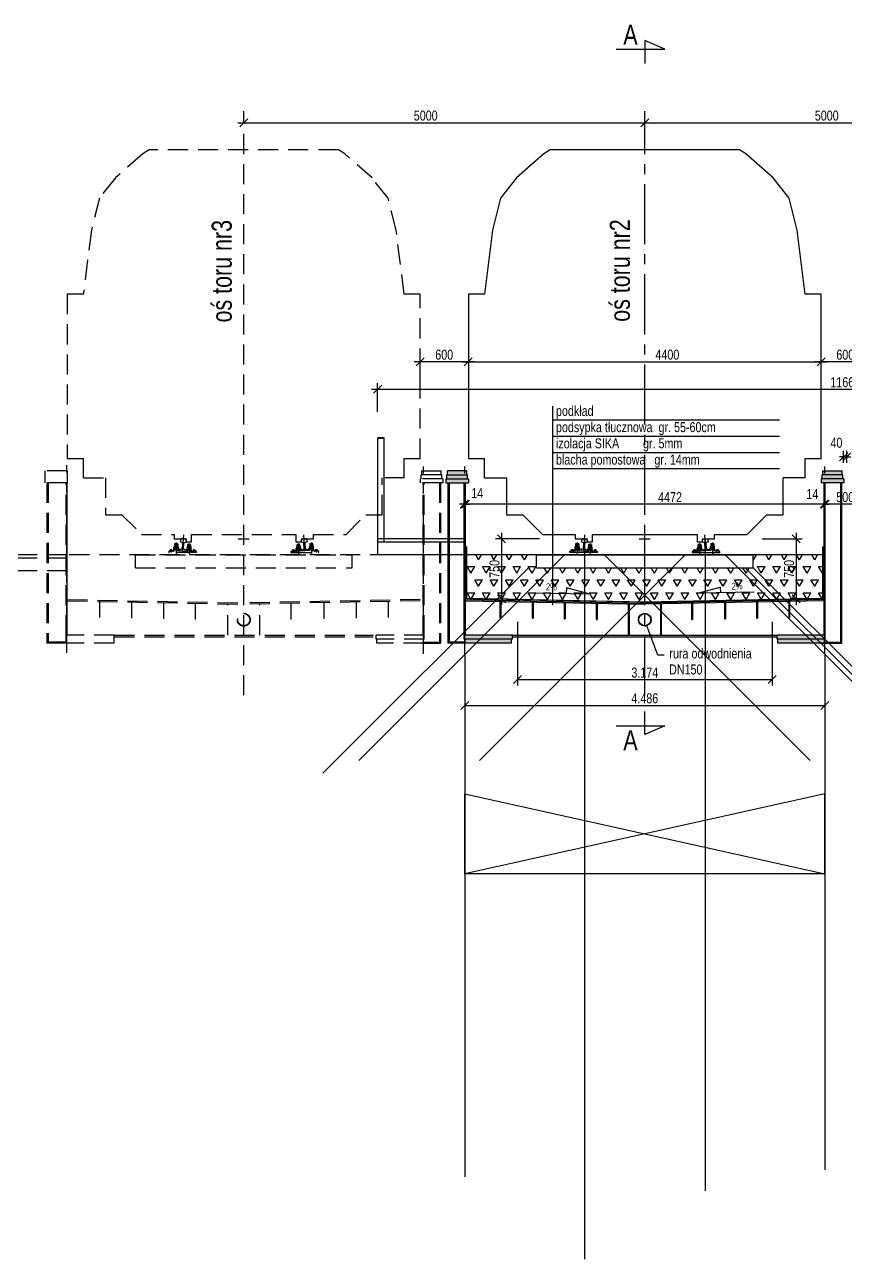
# Model space of a CAD drawing. Header units: millimetres. Extents: x -1069826 to 2704411, y -432732 to 412301.
# Drawn here: x 656968 to 667199, y -28481 to -13084 of the extents above; entities that cross this region are included whole.
import ezdxf
from ezdxf.enums import TextEntityAlignment as Align

# ---------------------------------------------------------------- set-up
doc = ezdxf.new("R2010")
doc.units = ezdxf.units.MM
doc.header["$LTSCALE"] = 1000
doc.header["$MEASUREMENT"] = 0
doc.linetypes.add('CENTER2', pattern=[1.125, 0.75, -0.125, 0.125, -0.125])
doc.linetypes.add('HIDDEN', pattern=[0.375, 0.25, -0.125])
for name, color, linetype in [('0-RAM-T', 7, 'Continuous'), ('0-T', 7, 'Continuous'), ('0-T0-T', 7, 'Continuous'), ('00XX00-S', 7, 'Continuous'), ('00XX00-T', 7, 'Continuous')]:
    doc.layers.add(name, color=color, linetype=linetype)
doc.styles.add('CDMSTYLE', font='CDMSIMPL', dxfattribs={"width": 0.8, "bigfont": 'CDMBIGPL'})
doc.dimstyles.new('CDMOG-ME-50', dxfattribs={"dimscale": 50, "dimtxt": 2.5, "dimasz": 1, "dimexe": 1.5, "dimexo": 5, "dimgap": 0.5, "dimtad": 1, "dimdec": 3, "dimlfac": 0.001, "dimrnd": 0.001, "dimzin": 1, "dimdsep": 46, "dimtxsty": 'CDMSTYLE', "dimblk": 'OBLIQUE', "dimblk1": 'OBLIQUE', "dimblk2": 'OBLIQUE', "dimsah": 1, "dimtsz": 1, "dimcen": -2.5, "dimclrd": 9, "dimclre": 9, "dimclrt": 9, "dimadec": 0, "dimazin": 0, "dimtfac": 1, "dimtmove": 2, "dimatfit": 3, "dimldrblk": 'OBLIQUE', "dimfxl": 1, "dimtvp": 1, "dimtolj": 1, "dimtzin": 0, "dimarcsym": 0})
doc.dimstyles.new('CDMOG-MM-50', dxfattribs={"dimscale": 50, "dimtxt": 2.5, "dimasz": 1, "dimexe": 1.5, "dimexo": 5, "dimgap": 0.5, "dimtad": 1, "dimdec": 0, "dimrnd": 1, "dimzin": 1, "dimdsep": 46, "dimtxsty": 'CDMSTYLE', "dimblk1": 'OBLIQUE', "dimblk2": 'OBLIQUE', "dimsah": 1, "dimtsz": 1, "dimcen": -2.5, "dimdle": 1.5, "dimclrd": 9, "dimclre": 9, "dimclrt": 9, "dimadec": 0, "dimazin": 0, "dimtfac": 1, "dimtmove": 2, "dimatfit": 3, "dimldrblk": 'OBLIQUE', "dimfxl": 1, "dimtvp": 1, "dimtolj": 1, "dimtzin": 0, "dimarcsym": 0})
doc.dimstyles.new('CDMST-MM-50', dxfattribs={"dimscale": 50, "dimtxt": 2.5, "dimasz": 2, "dimexe": 1.5, "dimexo": 3, "dimgap": 0.5, "dimtad": 1, "dimdec": 0, "dimrnd": 1, "dimzin": 1, "dimdsep": 46, "dimtxsty": 'CDMSTYLE', "dimblk1": 'OBLIQUE', "dimblk2": 'OBLIQUE', "dimsah": 1, "dimcen": -2.5, "dimdle": 1.5, "dimclrd": 9, "dimclre": 9, "dimclrt": 9, "dimadec": 0, "dimazin": 0, "dimtfac": 1, "dimtmove": 2, "dimatfit": 3, "dimldrblk": 'OBLIQUE', "dimfxl": 1, "dimtvp": 1, "dimtolj": 1, "dimtzin": 0, "dimarcsym": 0})

# ---------------------------------------------------------------- blocks, each defined once
blk = doc.blocks.new('*D170')
at = {"color": 9, "linetype": 'ByBlock', "transparency": 16777216}
for p, q in [((664624, -14306), (669774, -14306)), ((664649, -14356), (664749, -14256)), ((669649, -14356), (669749, -14256)), ((669699, -14396), (669699, -14231))]:
    blk.add_line(p, q, dxfattribs=at)
at = {"layer": 'Defpoints', "color": 0, "linetype": 'ByBlock', "transparency": 16777216}
for p in [(669699, -14306), (664699, -14646), (669699, -14646)]:
    blk.add_point(p, dxfattribs=at)
at = {"color": 9, "linetype": 'ByBlock', "transparency": 16777216, "insert": (666968, -14218), "char_height": 125, "attachment_point": 5, "style": 'CDMSTYLE'}
blk.add_mtext('\\A1;\\C1;5000', dxfattribs=at)
blk = doc.blocks.new('_OBLIQUE')
at = {"color": 0, "linetype": 'ByBlock'}
blk.add_line((-0.5, -0.5), (0.5, 0.5), dxfattribs=at)
blk = doc.blocks.new('A$C5F112703')
at = {"color": 9, "linetype": 'ByBlock'}
for p, q in [((940, 4869), (600, 4569)), ((1020, 4919), (940, 4869)), ((3380, 4919), (1020, 4919)), ((3460, 4869), (3380, 4919)), ((3800, 4569), (3460, 4869)), ((600, 4569), (400, 4319)), ((4000, 4319), (3800, 4569)), ((400, 4319), (300, 3919)), ((4100, 3919), (4000, 4319)), ((300, 3919), (200, 3119)), ((4200, 3119), (4100, 3919)), ((0, 3119), (0, 1069)), ((200, 3119), (0, 3119)), ((4400, 3119), (4200, 3119)), ((4400, 1069), (4400, 3119)), ((0, 1069), (200, 1069)), ((4200, 1069), (4400, 1069)), ((475, 829), (475, 369)), ((3925, 369), (3925, 829)), ((475, 369), (680, 369)), ((680, 369), (925, 124)), ((3475, 124), (3720, 369)), ((3720, 369), (3925, 369)), ((925, 124), (1333, 124)), ((1333, 124), (1333, 69)), ((1333, 69), (1483, 69)), ((1483, 69), (1483, 31)), ((1483, 31), (1550, 31)), ((1550, 124), (2851, 124)), ((1550, 31), (1550, 124)), ((2851, 124), (2851, 31)), ((2851, 31), (2918, 31)), ((2918, 69), (3068, 69)), ((2918, 31), (2918, 69)), ((3068, 124), (3475, 124)), ((3068, 69), (3068, 124))]:
    blk.add_line(p, q, dxfattribs=at)
at = {"layer": '0-T', "color": 9, "linetype": 'Continuous'}
for p, q in [((200, 829), (200, 1069)), ((4200, 829), (4200, 1069)), ((200, 829), (475, 829)), ((4200, 829), (3925, 829)), ((2131, 69), (2269, 69)), ((2200, 0), (2200, 137))]:
    blk.add_line(p, q, dxfattribs=at)
blk = doc.blocks.new('A$C22AE4A19')
at = {"layer": '0-T', "color": 9, "linetype": 'Continuous'}
blk.add_blockref('A$C5F112703', (0, 0), dxfattribs=at)
blk = doc.blocks.new('A$C05BD7996')
at = {"color": 40, "linetype": 'HIDDEN'}
for p, q in [((940, 4869), (600, 4569)), ((1020, 4919), (940, 4869)), ((3380, 4919), (1020, 4919)), ((3460, 4869), (3380, 4919)), ((3800, 4569), (3460, 4869)), ((600, 4569), (400, 4319)), ((4000, 4319), (3800, 4569)), ((400, 4319), (300, 3919)), ((4100, 3919), (4000, 4319)), ((300, 3919), (200, 3119)), ((4200, 3119), (4100, 3919)), ((200, 3119), (0, 3119)), ((0, 3119), (0, 1069)), ((4400, 3119), (4200, 3119)), ((4400, 1069), (4400, 3119)), ((0, 1069), (200, 1069)), ((4200, 1069), (4400, 1069)), ((475, 829), (475, 369)), ((3925, 369), (3925, 829)), ((475, 369), (680, 369)), ((680, 369), (925, 124)), ((3475, 124), (3720, 369)), ((3720, 369), (3925, 369)), ((925, 124), (1333, 124)), ((1333, 124), (1333, 69)), ((1333, 69), (1483, 69)), ((1483, 69), (1483, 31)), ((1483, 31), (1550, 31)), ((1550, 31), (1550, 124)), ((1550, 124), (2851, 124)), ((2851, 124), (2851, 31)), ((2851, 31), (2918, 31)), ((2918, 31), (2918, 69)), ((2918, 69), (3068, 69)), ((3068, 69), (3068, 124)), ((3068, 124), (3475, 124))]:
    blk.add_line(p, q, dxfattribs=at)
at = {"layer": '0-T', "color": 40, "linetype": 'HIDDEN'}
for p, q in [((200, 829), (200, 1069)), ((4200, 829), (4200, 1069)), ((200, 829), (475, 829)), ((4200, 829), (3925, 829))]:
    blk.add_line(p, q, dxfattribs=at)
at = {"layer": '0-T', "color": 9, "linetype": 'Continuous'}
for p, q in [((2131, 69), (2269, 69)), ((2200, 0), (2200, 137))]:
    blk.add_line(p, q, dxfattribs=at)
blk = doc.blocks.new('A$C3471609C')
at = {"layer": '0-T', "color": 9, "linetype": 'Continuous'}
blk.add_blockref('A$C05BD7996', (0, 0), dxfattribs=at)
blk = doc.blocks.new('SZPKOL')
at = {"color": 0, "linetype": 'ByBlock'}
blk.add_lwpolyline([(12, 4, 0.138548), (-12, 5), (-9, 22), (0, 24), (9, 22)], format="xyb", close=True, dxfattribs=at)
for start, end in [(102.9105, 124.2422), (55.7578, 72.0998)]:
    blk.add_arc((-2, -38), 45.5, start, end, dxfattribs=at)
blk = doc.blocks.new('SRUKOL')
at = {"color": 0, "linetype": 'ByBlock'}
for p, q in [((0, 10), (-22, 10)), ((-22, 10), (-22, 0)), ((-11, 5), (-22, 5)), ((0, 0), (-22, 0)), ((-20, 37), (-20, 24)), ((-20, 24), (-20, 11)), ((-17, 5), (-17, 0)), ((0, 39), (-15, 39)), ((0, 10), (-15, 10)), ((-13, 42), (-10, 44)), ((-13, 39), (-13, 42)), ((-13, 42), (13, 42)), ((-12, 5), (-12, 0)), ((-11, 10), (11, 5)), ((-11, 5), (11, 0)), ((-10, 44), (-10, 38)), ((-10, 44), (10, 44)), ((-10, 37), (-10, 24)), ((-10, 24), (-10, 11)), ((0, 39), (15, 39)), ((0, 10), (15, 10)), ((0, 10), (22, 10)), ((0, 0), (22, 0)), ((13, 42), (10, 44)), ((10, 44), (10, 38)), ((10, 37), (10, 24)), ((10, 24), (10, 11)), ((11, 5), (22, 5)), ((12, 10), (12, 5)), ((13, 39), (13, 42)), ((17, 10), (17, 5)), ((20, 37), (20, 24)), ((20, 24), (20, 11)), ((22, 10), (22, 0))]:
    blk.add_line(p, q, dxfattribs=at)
for centre, radius, start, end in [((-15, 29), 10, 60, 120), ((-15, 20), 10, 240, 300), ((0, -1), 40, 90, 104.6015), ((0, 50), 40, 255.3985, 270), ((0, -1), 40, 75.3985, 90), ((0, 50), 40, 270, 284.6015), ((15, 29), 10, 60, 120), ((15, 20), 10, 240, 300)]:
    blk.add_arc(centre, radius, start, end, dxfattribs=at)
blk = doc.blocks.new('KOTOR14P')
at = {"color": 0, "linetype": 'ByBlock'}
for p, q in [((-763, 1), (-753, 0)), ((-743, -1), (-753, 0)), ((743, -1), (753, 0)), ((763, 1), (753, 0))]:
    blk.add_line(p, q, dxfattribs=at)
at = {"color": 1, "linetype": 'ByBlock'}
for p, q in [((-762, -151), (-749, 52)), ((762, -151), (749, 52)), ((-903, -170), (-903, -127)), ((-619, -170), (-619, -127)), ((621, -170), (621, -127)), ((906, -170), (906, -127))]:
    blk.add_line(p, q, dxfattribs=at)
at = {"color": 1, "linetype": 'Continuous'}
for p, q in [((-843, -44), (-843, -189)), ((-682, -56), (-682, -189)), ((682, -56), (682, -189)), ((843, -44), (843, -189))]:
    blk.add_line(p, q, dxfattribs=at)
at = {"color": 0, "linetype": 'ByBlock'}
for points in [[(-763, 1, 0.040045), (-775, 0, 0.020854), (-776, 0, 0.007371), (-779, -1, 0.343626), (-788, -12), (-790, -38), (-767, -47, -0.320103), (-763, -54), (-767, -119, -0.303763), (-772, -125), (-791, -132, -0.075856), (-803, -134), (-821, -134, 0.388573), (-824, -137), (-824, -145), (-700, -153), (-699, -145, 0.388573), (-702, -142), (-720, -139, -0.075856), (-731, -135), (-749, -127, -0.303763), (-753, -120), (-749, -55, -0.320103), (-744, -48), (-720, -42), (-719, -16, 0.343626), (-727, -4, 0.007371), (-729, -3, 0.020854), (-730, -3, 0.040045), (-743, -1)], [(763, 1, -0.040045), (775, 0, -0.020854), (776, 0, -0.007371), (779, -1, -0.343626), (788, -12), (790, -38), (767, -47, 0.320103), (763, -54), (767, -119, 0.303763), (772, -125), (791, -132, 0.075856), (803, -134), (821, -134, -0.388573), (824, -137), (824, -145), (700, -153), (699, -145, -0.388573), (702, -142), (720, -139, 0.075856), (731, -135), (749, -127, 0.303763), (753, -120), (749, -55, 0.320103), (744, -48), (720, -42), (719, -16, -0.343626), (727, -4, -0.007371), (729, -3, -0.020854), (730, -3, -0.040045), (743, -1)]]:
    blk.add_lwpolyline(points, format="xyb", dxfattribs=at)
for points in [[(-589, -162), (-589, -168, -0.414214), (-591, -170), (-932, -170, -0.414214), (-934, -168), (-934, -160, -0.414214), (-929, -155), (-880, -155, 0.414214), (-878, -153), (-878, -147, -0.414214), (-876, -145), (-860, -145, 0.385314), (-858, -143), (-856, -125), (-829, -125, -0.385314), (-827, -127), (-825, -146, 0.367589), (-823, -147), (-701, -155, 0.403251), (-698, -153), (-697, -137, -0.385314), (-695, -135), (-669, -135, -0.385314), (-667, -137), (-666, -155, 0.385314), (-664, -157), (-594, -157, -0.414214)], [(-827, -114, 0.371247), (-830, -112), (-855, -112, 0.388479), (-858, -114), (-860, -143, -0.388479), (-862, -145), (-871, -145, -0.440425), (-873, -143), (-870, -107, -0.388479), (-862, -100), (-822, -100, -0.371247), (-817, -104), (-814, -120, 0.282191), (-811, -124), (-809, -125, -0.288824), (-808, -126), (-807, -131, -0.418231), (-809, -133), (-823, -134, -0.403059), (-825, -132)], [(-698, -124, -0.371247), (-695, -122), (-670, -122, -0.388479), (-667, -124), (-665, -153, 0.388479), (-663, -155), (-654, -155, 0.440425), (-652, -152), (-655, -117, 0.388479), (-663, -110), (-703, -110, 0.371247), (-708, -114), (-710, -127, -0.282191), (-714, -131), (-715, -131, 0.288824), (-717, -133), (-717, -138, 0.418231), (-716, -140), (-702, -141, 0.403059), (-700, -140)], [(589, -162), (589, -168, 0.414214), (591, -170), (932, -170, 0.414214), (934, -168), (934, -160, 0.414214), (929, -155), (880, -155, -0.414214), (878, -153), (878, -147, 0.414214), (876, -145), (860, -145, -0.385314), (858, -143), (856, -125), (829, -125, 0.385314), (827, -127), (825, -146, -0.367589), (823, -147), (701, -155, -0.403251), (698, -153), (697, -137, 0.385314), (695, -135), (669, -135, 0.385314), (667, -137), (666, -155, -0.385314), (664, -157), (594, -157, 0.414214)], [(698, -124, 0.371247), (695, -122), (670, -122, 0.388479), (667, -124), (665, -153, -0.388479), (663, -155), (654, -155, -0.440425), (652, -152), (655, -117, -0.388479), (663, -110), (703, -110, -0.371247), (708, -114), (710, -127, 0.282191), (714, -131), (715, -131, -0.288824), (717, -133), (717, -138, -0.418231), (716, -140), (702, -141, -0.403059), (700, -140)], [(827, -114, -0.371247), (830, -112), (855, -112, -0.388479), (858, -114), (860, -143, 0.388479), (862, -145), (871, -145, 0.440425), (873, -143), (870, -107, 0.388479), (862, -100), (822, -100, 0.371247), (817, -104), (814, -120, -0.282191), (811, -124), (809, -125, 0.288824), (808, -126), (807, -131, 0.418231), (809, -133), (823, -134, 0.403059), (825, -132)]]:
    blk.add_lwpolyline(points, format="xyb", close=True, dxfattribs=at)
at = {"color": 1, "linetype": 'Continuous'}
blk.add_point((0, 0), dxfattribs=at)
at = {"color": 0, "linetype": 'ByBlock'}
for name, p in [('SZPKOL', (-904, -155)), ('SRUKOL', (-844, -100)), ('SRUKOL', (-683, -110)), ('SZPKOL', (-619, -157)), ('SZPKOL', (621, -157)), ('SRUKOL', (681, -110)), ('SRUKOL', (842, -100)), ('SZPKOL', (907, -155))]:
    blk.add_blockref(name, p, dxfattribs=at)
blk = doc.blocks.new('*D161')
at = {"color": 9, "linetype": 'ByBlock', "transparency": 16777216}
for p, q in [((517288, -19496), (517786, -19496)), ((517711, -19421), (517711, -20321)), ((517874, -20246), (517636, -20246))]:
    blk.add_line(p, q, dxfattribs=at)
at = {"layer": 'Defpoints', "color": 0, "linetype": 'ByBlock', "transparency": 16777216}
for p in [(517138, -19496), (517711, -20246), (518024, -20246)]:
    blk.add_point(p, dxfattribs=at)
at = {"color": 9, "linetype": 'ByBlock', "transparency": 16777216, "xscale": 100, "yscale": 100, "zscale": 100}
for p, rotation in [((517711, -19496), 90), ((517711, -20246), 270)]:
    blk.add_blockref('_OBLIQUE', p, dxfattribs=dict(at, rotation=rotation))
at = {"color": 9, "linetype": 'ByBlock', "transparency": 16777216, "insert": (517624, -19871), "char_height": 125, "attachment_point": 5, "rotation": 90, "style": 'CDMSTYLE'}
blk.add_mtext('\\A1;\\C1;750', dxfattribs=at)
blk = doc.blocks.new('*D160')
at = {"color": 9, "linetype": 'ByBlock', "transparency": 16777216}
for p, q in [((514513, -19496), (513963, -19496)), ((514038, -19421), (514038, -20321)), ((513774, -20246), (514113, -20246))]:
    blk.add_line(p, q, dxfattribs=at)
at = {"layer": 'Defpoints', "color": 0, "linetype": 'ByBlock', "transparency": 16777216}
for p in [(514663, -19496), (513624, -20246), (514038, -20246)]:
    blk.add_point(p, dxfattribs=at)
at = {"color": 9, "linetype": 'ByBlock', "transparency": 16777216, "xscale": 100, "yscale": 100, "zscale": 100}
for p, rotation in [((514038, -19496), 90), ((514038, -20246), 270)]:
    blk.add_blockref('_OBLIQUE', p, dxfattribs=dict(at, rotation=rotation))
at = {"color": 9, "linetype": 'ByBlock', "transparency": 16777216, "insert": (513951, -19871), "char_height": 125, "attachment_point": 5, "rotation": 90, "style": 'CDMSTYLE'}
blk.add_mtext('\\A1;\\C1;750', dxfattribs=at)
blk = doc.blocks.new('*D166')
at = {"color": 9, "linetype": 'ByBlock', "transparency": 16777216}
for p, q in [((666885, -19114), (666985, -19014)), ((666935, -19064), (666885, -19064)), ((666899, -19114), (666999, -19014)), ((666935, -19385), (666935, -18989)), ((666949, -19064), (666935, -19064)), ((666949, -19064), (666935, -19064)), ((666949, -19064), (666999, -19064))]:
    blk.add_line(p, q, dxfattribs=at)
at = {"layer": 'Defpoints', "color": 0, "linetype": 'ByBlock', "transparency": 16777216}
for p in [(666935, -19064), (666935, -19635), (666949, -19636)]:
    blk.add_point(p, dxfattribs=at)
at = {"color": 9, "linetype": 'ByBlock', "transparency": 16777216, "insert": (666788, -18938), "char_height": 125, "attachment_point": 5, "style": 'CDMSTYLE'}
blk.add_mtext('\\A1;\\C1;14', dxfattribs=at)
blk = doc.blocks.new('*D164')
at = {"color": 9, "linetype": 'ByBlock', "transparency": 16777216}
for p, q in [((667524, -19064), (666874, -19064)), ((666899, -19114), (666999, -19014)), ((666949, -19386), (666949, -18989)), ((667399, -19114), (667499, -19014))]:
    blk.add_line(p, q, dxfattribs=at)
at = {"layer": 'Defpoints', "color": 0, "linetype": 'ByBlock', "transparency": 16777216}
for p in [(666949, -19064), (666949, -19636), (667449, -19636)]:
    blk.add_point(p, dxfattribs=at)
at = {"color": 9, "linetype": 'ByBlock', "transparency": 16777216, "insert": (667199, -18976), "char_height": 125, "attachment_point": 5, "style": 'CDMSTYLE'}
blk.add_mtext('\\A1;\\C1;500', dxfattribs=at)
blk = doc.blocks.new('*D181')
at = {"color": 9, "linetype": 'ByBlock', "transparency": 16777216}
for p, q in [((662399, -19114), (662499, -19014)), ((662449, -19064), (662399, -19064)), ((662413, -19114), (662513, -19014)), ((662449, -19386), (662449, -18989)), ((662463, -19064), (662449, -19064)), ((662463, -19064), (662449, -19064)), ((662463, -19064), (662513, -19064))]:
    blk.add_line(p, q, dxfattribs=at)
at = {"layer": 'Defpoints', "color": 0, "linetype": 'ByBlock', "transparency": 16777216}
for p in [(662449, -19064), (662449, -19636), (662463, -19635)]:
    blk.add_point(p, dxfattribs=at)
at = {"color": 9, "linetype": 'ByBlock', "transparency": 16777216, "insert": (662610, -18926), "char_height": 125, "attachment_point": 5, "style": 'CDMSTYLE'}
blk.add_mtext('\\A1;\\C1;14', dxfattribs=at)
blk = doc.blocks.new('*D180')
at = {"color": 9, "linetype": 'ByBlock', "transparency": 16777216}
for p, q in [((667010, -19064), (662388, -19064)), ((662413, -19114), (662513, -19014)), ((662463, -19385), (662463, -18989)), ((666885, -19114), (666985, -19014))]:
    blk.add_line(p, q, dxfattribs=at)
at = {"layer": 'Defpoints', "color": 0, "linetype": 'ByBlock', "transparency": 16777216}
for p in [(662463, -19064), (666935, -19432), (662463, -19635)]:
    blk.add_point(p, dxfattribs=at)
at = {"color": 9, "linetype": 'ByBlock', "transparency": 16777216, "insert": (665014, -18976), "char_height": 125, "attachment_point": 5, "style": 'CDMSTYLE'}
blk.add_mtext('\\A1;\\C1;4472', dxfattribs=at)
blk = doc.blocks.new('*D167')
at = {"color": 9, "linetype": 'ByBlock', "transparency": 16777216}
for p, q in [((667129, -18524), (667229, -18424)), ((667179, -18474), (667129, -18474)), ((667169, -18524), (667269, -18424)), ((667179, -18549), (667179, -18399)), ((667179, -18474), (667219, -18474)), ((667179, -18474), (667219, -18474)), ((667219, -18549), (667219, -18399)), ((667219, -18474), (667269, -18474))]:
    blk.add_line(p, q, dxfattribs=at)
at = {"layer": 'Defpoints', "color": 0, "linetype": 'ByBlock', "transparency": 16777216}
for p in [(667219, -18474), (667179, -18799), (667219, -18799)]:
    blk.add_point(p, dxfattribs=at)
at = {"color": 9, "linetype": 'ByBlock', "transparency": 16777216, "insert": (667089, -18299), "char_height": 125, "attachment_point": 5, "style": 'CDMSTYLE'}
blk.add_mtext('\\A1;\\C1;40', dxfattribs=at)
blk = doc.blocks.new('*D176')
at = {"color": 9, "linetype": 'ByBlock', "transparency": 16777216}
for p, q in [((666849, -17338), (666949, -17238)), ((666899, -17423), (666899, -17213)), ((667449, -17338), (667549, -17238)), ((667574, -17288), (666824, -17288))]:
    blk.add_line(p, q, dxfattribs=at)
at = {"layer": 'Defpoints', "color": 0, "linetype": 'ByBlock', "transparency": 16777216}
for p in [(666899, -17288), (666899, -17673), (667499, -17765)]:
    blk.add_point(p, dxfattribs=at)
at = {"color": 9, "linetype": 'ByBlock', "transparency": 16777216, "insert": (667199, -17200), "char_height": 125, "attachment_point": 5, "style": 'CDMSTYLE'}
blk.add_mtext('\\A1;\\C1;600', dxfattribs=at)
blk = doc.blocks.new('*D171')
at = {"color": 9, "linetype": 'ByBlock', "transparency": 16777216}
for p, q in [((662449, -17338), (662549, -17238)), ((666849, -17338), (666949, -17238)), ((666899, -18119), (666899, -17213)), ((662424, -17288), (666974, -17288))]:
    blk.add_line(p, q, dxfattribs=at)
at = {"layer": 'Defpoints', "color": 0, "linetype": 'ByBlock', "transparency": 16777216}
for p in [(666899, -17288), (662499, -18369), (666899, -18369)]:
    blk.add_point(p, dxfattribs=at)
at = {"color": 9, "linetype": 'ByBlock', "transparency": 16777216, "insert": (664981, -17200), "char_height": 125, "attachment_point": 5, "style": 'CDMSTYLE'}
blk.add_mtext('\\A1;\\C1;4400', dxfattribs=at)
blk = doc.blocks.new('*D177')
at = {"color": 9, "linetype": 'ByBlock', "transparency": 16777216}
for p, q in [((661849, -17338), (661949, -17238)), ((661899, -17515), (661899, -17213)), ((662449, -17338), (662549, -17238)), ((662574, -17288), (661824, -17288))]:
    blk.add_line(p, q, dxfattribs=at)
at = {"layer": 'Defpoints', "color": 0, "linetype": 'ByBlock', "transparency": 16777216}
for p in [(661899, -17288), (662499, -17666), (661899, -17765)]:
    blk.add_point(p, dxfattribs=at)
at = {"color": 9, "linetype": 'ByBlock', "transparency": 16777216, "insert": (662199, -17200), "char_height": 125, "attachment_point": 5, "style": 'CDMSTYLE'}
blk.add_mtext('\\A1;600', dxfattribs=at)
blk = doc.blocks.new('*D172')
at = {"color": 9, "linetype": 'ByBlock', "transparency": 16777216}
for p, q in [((659624, -14306), (664774, -14306)), ((659649, -14356), (659749, -14256)), ((664649, -14356), (664749, -14256)), ((664699, -14396), (664699, -14231))]:
    blk.add_line(p, q, dxfattribs=at)
at = {"layer": 'Defpoints', "color": 0, "linetype": 'ByBlock', "transparency": 16777216}
for p in [(664699, -14306), (659699, -14646), (664699, -14646)]:
    blk.add_point(p, dxfattribs=at)
at = {"color": 9, "linetype": 'ByBlock', "transparency": 16777216, "insert": (661968, -14218), "char_height": 125, "attachment_point": 5, "style": 'CDMSTYLE'}
blk.add_mtext('\\A1;5000', dxfattribs=at)
blk = doc.blocks.new('*D163')
at = {"color": 9, "linetype": 'ByBlock', "transparency": 16777216}
for p, q in [((661294, -17631), (673104, -17631)), ((661319, -17681), (661419, -17581)), ((661369, -17911), (661369, -17556)), ((672979, -17681), (673079, -17581)), ((673029, -18071), (673029, -17556))]:
    blk.add_line(p, q, dxfattribs=at)
at = {"layer": 'Defpoints', "color": 0, "linetype": 'ByBlock', "transparency": 16777216}
for p in [(673029, -17631), (661369, -18161), (673029, -18321)]:
    blk.add_point(p, dxfattribs=at)
at = {"color": 9, "linetype": 'ByBlock', "transparency": 16777216, "insert": (667199, -17544), "char_height": 125, "attachment_point": 5, "style": 'CDMSTYLE'}
blk.add_mtext('\\A1;\\C1;11660', dxfattribs=at)
blk = doc.blocks.new('*D269')
at = {"color": 9, "linetype": 'ByBlock', "transparency": 16777216}
for p, q in [((680632, -20530), (680632, -21327)), ((683806, -20530), (683806, -21327)), ((680582, -21302), (680682, -21202)), ((683756, -21302), (683856, -21202)), ((680632, -21252), (683806, -21252))]:
    blk.add_line(p, q, dxfattribs=at)
at = {"layer": 'Defpoints', "color": 0, "linetype": 'ByBlock', "transparency": 16777216}
for p in [(680632, -20280), (683806, -20280), (683806, -21252)]:
    blk.add_point(p, dxfattribs=at)
at = {"color": 9, "linetype": 'ByBlock', "transparency": 16777216, "insert": (682219, -21165), "char_height": 125, "attachment_point": 5, "style": 'CDMSTYLE'}
blk.add_mtext('\\A1;3.174', dxfattribs=at)
blk = doc.blocks.new('*D270')
at = {"color": 9, "linetype": 'ByBlock', "transparency": 16777216}
for p, q in [((679976, -21182), (679976, -21649)), ((684462, -21182), (684462, -21649)), ((679926, -21624), (680026, -21524)), ((684412, -21624), (684512, -21524)), ((679976, -21574), (684462, -21574))]:
    blk.add_line(p, q, dxfattribs=at)
at = {"layer": 'Defpoints', "color": 0, "linetype": 'ByBlock', "transparency": 16777216}
for p in [(679976, -20932), (684462, -20932), (684462, -21574)]:
    blk.add_point(p, dxfattribs=at)
at = {"color": 9, "linetype": 'ByBlock', "transparency": 16777216, "insert": (682219, -21486), "char_height": 125, "attachment_point": 5, "style": 'CDMSTYLE'}
blk.add_mtext('\\A1;4.486', dxfattribs=at)

msp = doc.modelspace()

# ---------------------------------------------------------------- hatches: boundary and pattern name
at = {"layer": '0-T', "linetype": 'Continuous'}
h = msp.add_hatch(color=9, dxfattribs=at)
h.paths.add_polyline_path([(662456.4601, -18697.6844), (662456.4601, -18647.6844), (662239.4601, -18647.6844), (662239.4601, -18697.6844)])
h.paths.add_polyline_path([(662479.4601, -18647.6844), (662456.4601, -18647.6844), (662456.4601, -18697.6844), (662479.4601, -18697.6844)])
h.paths.add_polyline_path([(662229.4601, -18697.6844), (662229.4601, -18747.6844), (662456.4601, -18747.6844), (662456.4601, -18697.6844)])
h.paths.add_polyline_path([(662489.4601, -18697.6844), (662456.4601, -18697.6844), (662456.4601, -18747.6844), (662489.4601, -18747.6844)])
h.paths.add_polyline_path([(662456.4601, -18797.6844), (662456.4601, -18747.6844), (662219.4601, -18747.6844), (662219.4601, -18797.6844)])
h.paths.add_polyline_path([(662499.4601, -18747.6844), (662456.4601, -18747.6844), (662456.4601, -18797.6844), (662499.4601, -18797.6844)])
h.paths.add_polyline_path([(662456.4601, -18797.6844), (662456.4601, -20697.6844), (662463.4601, -20697.6844), (662463.4601, -18797.6844)])
h.paths.add_polyline_path([(662456.4601, -20697.6844), (662456.4601, -20747.6844), (663049.4601, -20747.6844), (663049.4601, -20697.6844)])
h.paths.add_polyline_path([(663039.4601, -20747.6844), (662459.4601, -20747.6844), (662459.4601, -20797.6844), (662485.4601, -20797.6844), (663039.4601, -20797.6844)])
h.paths.add_polyline_path([(662456.4601, -18797.6844), (662449.4601, -18797.6844), (662449.4601, -20697.6844), (662456.4601, -20697.6844)])
h.paths.add_polyline_path([(662456.4601, -20747.6844), (662456.4601, -20697.6844), (662449.4601, -20697.6844), (662449.4601, -20747.6844)])
h = msp.add_hatch(color=9, dxfattribs=at)
h.paths.add_polyline_path([(666942.4601, -18697.6844), (666942.4601, -18647.6844), (667159.4601, -18647.6844), (667159.4601, -18697.6844)])
h.paths.add_polyline_path([(666919.4601, -18647.6844), (666942.4601, -18647.6844), (666942.4601, -18697.6844), (666919.4601, -18697.6844)])
h.paths.add_polyline_path([(667169.4601, -18697.6844), (667169.4601, -18747.6844), (666942.4601, -18747.6844), (666942.4601, -18697.6844)])
h.paths.add_polyline_path([(666909.4601, -18697.6844), (666942.4601, -18697.6844), (666942.4601, -18747.6844), (666909.4601, -18747.6844)])
h.paths.add_polyline_path([(666942.4601, -18797.6844), (666942.4601, -18747.6844), (667179.4601, -18747.6844), (667179.4601, -18797.6844)])
h.paths.add_polyline_path([(666899.4601, -18747.6844), (666942.4601, -18747.6844), (666942.4601, -18797.6844), (666899.4601, -18797.6844)])
h.paths.add_polyline_path([(666942.4601, -18797.6844), (666942.4601, -20697.6844), (666935.4601, -20697.6844), (666935.4601, -18797.6844)])
h.paths.add_polyline_path([(666942.4601, -20697.6844), (666942.4601, -20747.6844), (666349.4601, -20747.6844), (666349.4601, -20697.6844)])
h.paths.add_polyline_path([(666359.4601, -20747.6844), (666939.4601, -20747.6844), (666939.4601, -20797.6844), (666913.4601, -20797.6844), (666359.4601, -20797.6844)])
h.paths.add_polyline_path([(666942.4601, -18797.6844), (666949.4601, -18797.6844), (666949.4601, -20697.6844), (666942.4601, -20697.6844)])
h.paths.add_polyline_path([(666942.4601, -20747.6844), (666942.4601, -20697.6844), (666949.4601, -20697.6844), (666949.4601, -20747.6844)])
h = msp.add_hatch(dxfattribs=at)
h.set_pattern_fill('TRIANG', color=9, scale=20, style=0)
h.set_pattern_definition([(60, (561186.44, -221196.17), (-95.24997, 164.97782), [95.25, -95.25]), (120, (561186.44, -221196.17), (-190.49997, 2e-05), [95.25, -95.25]), (0, (561138.81, -221113.69), (95.25, 164.9778), [95.25, -95.25])])
h.paths.add_polyline_path([(664699.4601, -20296.1741), (664699.4601, -19856.1741), (663349.4601, -19856.1741), (663349.4601, -19696.1741), (662463.4601, -19696.1741), (662463.4601, -20251.4541)])
h.paths.add_polyline_path([(666935.4601, -20251.4541), (666935.4601, -19696.1741), (666049.4601, -19696.1741), (666049.4601, -19856.1741), (664699.4601, -19856.1741), (664699.4601, -20296.1741)])
h.paths.add_polyline_path([(662732.3298, -20030.9955), (662732.3298, -19711.3527), (662919.8298, -19711.3527), (662919.8298, -20030.9955)], flags=24)
h.paths.add_polyline_path([(666405.0773, -20030.9955), (666405.0773, -19711.3527), (666592.5773, -19711.3527), (666592.5773, -20030.9955)], flags=24)
h = msp.add_hatch(color=9, dxfattribs=at)
h.paths.add_polyline_path([(662463.4601, -20251.4541), (662463.4601, -20267.4541), (664699.4601, -20312.1741), (664699.4601, -20296.1741)])
h.paths.add_polyline_path([(666935.4601, -20267.4541), (666935.4601, -20251.4541), (664699.4601, -20296.1741), (664699.4601, -20312.1741)])

# ---------------------------------------------------------------- linework, layer by layer
at = {"color": 40, "linetype": 'HIDDEN'}
for p, q in [((659699.4601, -21447.0111), (659699.4601, -14164.2624)), ((657499.4601, -18647.6844), (657219.4601, -18647.6844)), ((657219.4601, -18647.6844), (657219.4601, -18797.6844)), ((657219.4601, -18767.6844), (657219.4601, -18797.6844)), ((657219.4601, -18767.6844), (657219.4601, -18797.6844)), ((657499.4601, -18647.6844), (657499.4601, -18797.6844)), ((657499.4601, -18797.6844), (657219.4601, -18797.6844)), ((657245.4601, -18797.6844), (657245.4601, -20797.6844)), ((657259.4601, -18797.6844), (657259.4601, -20797.6844)), ((657499.4601, -19696.1741), (656463.4601, -19696.1741)), ((661899.4601, -19696.1741), (657499.4601, -19696.1741)), ((658349.4601, -19696.1741), (661049.4601, -19696.1741)), ((658349.4601, -19856.1741), (658349.4601, -19696.1741)), ((661049.4601, -19856.1741), (661049.4601, -19696.1741)), ((657499.4601, -19736.1741), (656383.4601, -19736.1741)), ((658349.4601, -19856.1741), (661049.4601, -19856.1741)), ((657499.4601, -19896.1741), (656383.4601, -19896.1741)), ((657485.4601, -20783.6844), (657259.4601, -20783.6844)), ((657485.4601, -20797.6844), (657245.4601, -20797.6844)), ((657485.4601, -20797.6844), (657245.4601, -20797.6844))]:
    msp.add_line(p, q, dxfattribs=at)
at = {"color": 9, "linetype": 'CENTER2'}
msp.add_line((664699.4601, -21447.0111), (664699.4601, -14164.2624), dxfattribs=at)
at = {"color": 9, "linetype": 'Continuous'}
for p, q in [((662219.4601, -18747.6844), (662219.4601, -18797.6844)), ((662479.4601, -18647.6844), (662239.4601, -18647.6844)), ((662499.4601, -18747.6844), (662499.4601, -18797.6844)), ((663049.4601, -20697.6844), (662449.4601, -20697.6844)), ((662449.4601, -20747.6844), (662449.4601, -20697.6844)), ((663049.4601, -20747.6844), (662449.4601, -20747.6844)), ((662459.4601, -20797.6844), (662459.4601, -20747.6844)), ((663039.4601, -20797.6844), (663039.4601, -20747.6844)), ((663049.4601, -20747.6844), (663049.4601, -20697.6844)), ((663039.4601, -20797.6844), (662459.4601, -20797.6844))]:
    msp.add_line(p, q, dxfattribs=at)
at = {"color": 2, "linetype": 'Continuous'}
for p, q in [((662219.4601, -18747.6844), (662219.4601, -18797.6844)), ((662219.4601, -18767.6844), (662219.4601, -18797.6844)), ((662219.4601, -18767.6844), (662219.4601, -18797.6844)), ((662219.4601, -18767.6844), (662219.4601, -18797.6844)), ((662219.4601, -18767.6844), (662219.4601, -18797.6844)), ((666899.4601, -18747.6844), (666899.4601, -18797.6844)), ((666919.4601, -18647.6844), (667159.4601, -18647.6844)), ((667179.4601, -18747.6844), (667179.4601, -18797.6844)), ((667179.4601, -18747.6844), (667179.4601, -18797.6844)), ((667179.4601, -18767.6844), (667179.4601, -18797.6844)), ((667179.4601, -18767.6844), (667179.4601, -18797.6844)), ((667179.4601, -18767.6844), (667179.4601, -18797.6844)), ((667179.4601, -18767.6844), (667179.4601, -18797.6844)), ((666935.4601, -19696.1741), (662463.4601, -19696.1741)), ((663349.4601, -19856.1741), (663349.4601, -19696.1741)), ((666049.4601, -19856.1741), (666049.4601, -19696.1741)), ((663349.4601, -19856.1741), (666049.4601, -19856.1741)), ((662463.4601, -20251.4541), (664699.4601, -20296.1741)), ((662463.4601, -20267.4541), (664699.4601, -20312.1741)), ((666935.4601, -20251.4541), (664699.4601, -20296.1741)), ((666935.4601, -20267.4541), (664699.4601, -20312.1741)), ((666349.4601, -20747.6844), (666349.4601, -20697.6844)), ((666949.4601, -20697.6844), (666349.4601, -20697.6844)), ((666949.4601, -20747.6844), (666349.4601, -20747.6844)), ((666359.4601, -20797.6844), (666359.4601, -20747.6844)), ((666939.4601, -20797.6844), (666939.4601, -20747.6844)), ((666949.4601, -20747.6844), (666949.4601, -20697.6844)), ((666939.4601, -20797.6844), (666359.4601, -20797.6844))]:
    msp.add_line(p, q, dxfattribs=at)
at = {"color": 1, "linetype": 'Continuous'}
msp.add_line((663349.4601, -19696.1741), (666049.4601, -19696.1741), dxfattribs=at)
at = {"layer": '0-RAM-T', "color": 4, "linetype": 'Continuous'}
for p, q in [((663696.9601, -19696.1741), (664196.9601, -19696.1741)), ((665202.1102, -19696.1741), (665702.1102, -19696.1741))]:
    msp.add_line(p, q, dxfattribs=at)
msp.add_lwpolyline([(664342.3172, -13387.4136), (664949.4601, -13387.4136), (664699.4601, -13280.2708), (664699.4601, -13565.9851)], dxfattribs=at)
at = {"layer": '0-RAM-T', "color": 4, "linetype": 'Continuous', "extrusion": (0, 1.22461e-16, -1)}
msp.add_lwpolyline([(-664342.3172, -21828.5597), (-664949.4601, -21828.5597), (-664699.4601, -21935.7026), (-664699.4601, -21649.9883)], dxfattribs=at)
at = {"layer": '0-T', "color": 9, "linetype": 'Continuous'}
for p, q in [((663549.8634, -17839.8841), (663549.8634, -20322.3732)), ((663549.8634, -18012.3524), (666380.3583, -18012.3524)), ((661369.4601, -19696.1741), (661369.4601, -18236.1741)), ((661449.4601, -19536.1741), (661449.4601, -18236.1741)), ((663549.8634, -18214.7832), (666380.3583, -18214.7832)), ((663549.8634, -18417.2141), (666380.3583, -18417.2141)), ((663549.8634, -18619.6449), (666380.3583, -18619.6449)), ((662219.4601, -18747.6844), (662499.4601, -18747.6844)), ((662229.4601, -18747.6844), (662229.4601, -18697.6844)), ((662229.4601, -18697.6844), (662489.4601, -18697.6844)), ((662239.4601, -18697.6844), (662239.4601, -18647.6844)), ((662479.4601, -18697.6844), (662479.4601, -18647.6844)), ((662489.4601, -18747.6844), (662489.4601, -18697.6844)), ((662219.4601, -18797.6844), (662499.4601, -18797.6844)), ((662245.4601, -18797.6844), (662245.4601, -20797.6844)), ((662259.4601, -18797.6844), (662259.4601, -20797.6844)), ((662449.4601, -20697.6844), (662449.4601, -18797.6844)), ((662463.4601, -20697.6844), (662463.4601, -18797.6844)), ((667139.4601, -18797.6844), (667139.4601, -20797.6844)), ((667153.4601, -18797.6844), (667153.4601, -20797.6844)), ((663946.9601, -19496.1741), (663946.9601, -28481.2197)), ((665452.1102, -19496.1648), (665452.1102, -27626.7286)), ((662445.4601, -19696.1741), (661369.4601, -19696.1741)), ((662478.4601, -19596.1741), (662463.4601, -19596.1741)), ((666920.4601, -19596.1741), (666935.4601, -19596.1741)), ((662459.4601, -20783.6844), (662259.4601, -20783.6844)), ((663049.4601, -20697.6844), (666349.4601, -20697.6844)), ((663049.4601, -20717.6844), (666349.4601, -20717.6844)), ((666939.4601, -20783.6844), (667139.4601, -20783.6844)), ((662459.4601, -20797.6844), (662245.4601, -20797.6844)), ((662456.4601, -20931.6415), (662456.4601, -27452.0145)), ((666913.4601, -20797.6844), (667153.4601, -20797.6844)), ((666942.4601, -20931.6415), (666942.4601, -27364.1716)), ((662456.4601, -22674.779), (666942.4601, -23674.779)), ((666942.4601, -22674.779), (662456.4601, -23674.779))]:
    msp.add_line(p, q, dxfattribs=at)
at = {"layer": '0-T', "color": 1, "linetype": 'Continuous'}
for p, q in [((661449.4601, -18236.1741), (661369.4601, -18236.1741)), ((661449.4601, -18246.1741), (661369.4601, -18246.1741)), ((662445.4601, -19496.1741), (661369.4601, -19496.1741)), ((662445.4601, -19536.1741), (661369.4601, -19536.1741))]:
    msp.add_line(p, q, dxfattribs=at)
at = {"layer": '0-T', "color": 40, "linetype": 'CENTER2'}
for p, q in [((657492.4601, -20917.3305), (657492.4601, -18578.6725)), ((661942.4601, -20931.6415), (661942.4601, -18592.9835)), ((666942.4601, -20931.6415), (666942.4601, -18592.9835))]:
    msp.add_line(p, q, dxfattribs=at)
at = {"layer": '0-T', "color": 9, "linetype": 'CENTER2'}
msp.add_line((662456.4601, -20931.6415), (662456.4601, -18592.9835), dxfattribs=at)
at = {"layer": '0-T', "color": 40, "linetype": 'HIDDEN'}
for p, q in [((662179.4601, -18747.6844), (661899.4601, -18747.6844)), ((661899.4601, -18747.6844), (661899.4601, -18797.6844)), ((661909.4601, -18747.6844), (661909.4601, -18697.6844)), ((662169.4601, -18697.6844), (661909.4601, -18697.6844)), ((661919.4601, -18697.6844), (661919.4601, -18647.6844)), ((661919.4601, -18647.6844), (662159.4601, -18647.6844)), ((662159.4601, -18697.6844), (662159.4601, -18647.6844)), ((662169.4601, -18747.6844), (662169.4601, -18697.6844)), ((662179.4601, -18747.6844), (662179.4601, -18797.6844)), ((662179.4601, -18747.6844), (662179.4601, -18797.6844)), ((662179.4601, -18767.6844), (662179.4601, -18797.6844)), ((662179.4601, -18767.6844), (662179.4601, -18797.6844)), ((662179.4601, -18767.6844), (662179.4601, -18797.6844)), ((662179.4601, -18767.6844), (662179.4601, -18797.6844)), ((657485.4601, -20697.6844), (657485.4601, -18797.6844)), ((662179.4601, -18797.6844), (661899.4601, -18797.6844)), ((661935.4601, -20697.6844), (661935.4601, -18797.6844)), ((661949.4601, -20697.6844), (661949.4601, -18797.6844)), ((662139.4601, -18797.6844), (662139.4601, -20797.6844)), ((662153.4601, -18797.6844), (662153.4601, -20797.6844)), ((657499.4601, -20697.6844), (657499.4601, -19257.6844)), ((657499.4601, -20252.1741), (659699.4601, -20296.1741)), ((657499.4601, -20268.1741), (659699.4601, -20312.1741)), ((657899.74, -20274.1825), (657899.74, -20476.1797)), ((658299.74, -20282.1825), (658299.74, -20484.1797)), ((658699.74, -20290.1825), (658699.74, -20492.1797)), ((659099.74, -20500.1797), (659099.74, -20300.1797)), ((659499.74, -20697.6844), (659499.74, -20308.1797)), ((661899.4601, -20252.1741), (659699.4601, -20296.1741)), ((661899.4601, -20268.1741), (659699.4601, -20312.1741)), ((659899.74, -20697.6844), (659899.74, -20308.1685)), ((660289.74, -20500.3685), (660289.74, -20300.3685)), ((660699.74, -20290.1713), (660699.74, -20492.1685)), ((661099.74, -20282.1713), (661099.74, -20484.1685)), ((661499.74, -20274.1713), (661499.74, -20476.1685)), ((657485.4601, -20697.6844), (657499.4601, -20697.6844)), ((657485.4601, -20727.6844), (657485.4601, -20697.6844)), ((657485.4601, -20797.6844), (657485.4601, -20697.6844)), ((658085.4601, -20697.6844), (657485.4601, -20697.6844)), ((658085.4601, -20727.6844), (658085.4601, -20697.6844)), ((658085.4601, -20797.6844), (658085.4601, -20697.6844)), ((658085.4601, -20697.6844), (661313.4601, -20697.6844)), ((658085.4601, -20717.6844), (661313.4601, -20717.6844)), ((661949.4601, -20697.6844), (661349.4601, -20697.6844)), ((661349.4601, -20747.6844), (661349.4601, -20697.6844)), ((661949.4601, -20747.6844), (661349.4601, -20747.6844)), ((661359.4601, -20797.6844), (661359.4601, -20747.6844)), ((661939.4601, -20797.6844), (661939.4601, -20747.6844)), ((661939.4601, -20783.6844), (662139.4601, -20783.6844)), ((661949.4601, -20747.6844), (661949.4601, -20697.6844)), ((658085.4601, -20797.6844), (657485.4601, -20797.6844)), ((661939.4601, -20797.6844), (661359.4601, -20797.6844)), ((661913.4601, -20797.6844), (662153.4601, -20797.6844))]:
    msp.add_line(p, q, dxfattribs=at)
at = {"layer": '0-T', "color": 2, "linetype": 'Continuous'}
for p, q in [((667179.4601, -18747.6844), (666899.4601, -18747.6844)), ((667169.4601, -18697.6844), (666909.4601, -18697.6844)), ((666909.4601, -18747.6844), (666909.4601, -18697.6844)), ((666919.4601, -18697.6844), (666919.4601, -18647.6844)), ((667159.4601, -18697.6844), (667159.4601, -18647.6844)), ((667169.4601, -18747.6844), (667169.4601, -18697.6844)), ((667179.4601, -18797.6844), (666899.4601, -18797.6844)), ((666935.4601, -20697.6844), (666935.4601, -18797.6844)), ((666949.4601, -20697.6844), (666949.4601, -18797.6844)), ((664099.74, -20500.1797), (664099.74, -20300.1797)), ((665289.74, -20500.3685), (665289.74, -20300.3685)), ((665699.74, -20290.1713), (665699.74, -20492.1685)), ((666099.74, -20282.1713), (666099.74, -20484.1685)), ((666499.74, -20274.1713), (666499.74, -20476.1685)), ((662893.74, -20476.1769), (662905.74, -20476.1769)), ((666493.74, -20478.1629), (666505.74, -20478.1629)), ((663293.74, -20486.1741), (663305.74, -20486.1741)), ((663693.74, -20494.1741), (663705.74, -20494.1741)), ((664093.74, -20502.1741), (664105.74, -20502.1741)), ((665283.74, -20502.3629), (665295.74, -20502.3629)), ((665693.74, -20494.1629), (665705.74, -20494.1629)), ((666093.74, -20486.1629), (666105.74, -20486.1629)), ((664493.74, -20697.6844), (664505.74, -20697.6844)), ((664893.74, -20697.6844), (664905.74, -20697.6844))]:
    msp.add_line(p, q, dxfattribs=at)
at = {"layer": '0-T', "color": 40, "linetype": 'Continuous'}
msp.add_line((657499.4601, -20697.6844), (657499.4601, -18797.6844), dxfattribs=at)
at = {"layer": '0-T', "color": 4, "linetype": 'Continuous'}
for p, q in [((663696.9601, -19696.1741), (661132.8766, -22260.2576)), ((665202.1102, -19696.1741), (662638.0267, -22260.2576)), ((664196.9601, -19696.1741), (666761.0435, -22260.2576)), ((665702.1102, -19696.1741), (668266.1937, -22260.2576)), ((666049.4601, -19856.1741), (668613.5435, -22420.2576)), ((662456.4601, -23674.779), (662456.4601, -22674.779)), ((666942.4601, -23674.779), (666942.4601, -22674.779)), ((666942.4601, -23674.779), (662456.4601, -23674.779))]:
    msp.add_line(p, q, dxfattribs=at)
at = {"layer": '0-T', "color": 6, "linetype": 'Continuous'}
for p, q in [((663249.4601, -19856.1741), (660685.3766, -22420.2576)), ((665949.4601, -19856.1741), (668513.5435, -22420.2576))]:
    msp.add_line(p, q, dxfattribs=at)
at = {"layer": '0-T', "color": 3, "linetype": 'HIDDEN', "const_width": 10}
msp.add_lwpolyline([(662473.4601, -19596.1741), (662473.4601, -20241.6521), (664699.4601, -20286.1721), (666925.4601, -20241.6521), (666925.4601, -19596.1741)], dxfattribs=at)
at = {"layer": '0-T', "color": 9, "linetype": 'Continuous'}
msp.add_lwpolyline([(662478.4601, -19596.1741), (662478.4601, -20236.7511), (664699.4601, -20281.1711), (666920.4601, -20236.7511), (666920.4601, -19596.1741)], dxfattribs=at)
at = {"layer": '0-T', "color": 9, "linetype": 'Continuous', "const_width": 12}
for points in [[(662899.74, -20274.1825), (662899.74, -20476.1797)], [(663299.74, -20284.1797), (663299.74, -20486.1769)], [(663699.74, -20292.1797), (663699.74, -20494.1769)], [(664099.74, -20300.1797), (664099.74, -20502.1769)], [(664499.74, -20308.1797), (664499.74, -20697.6872)], [(664899.74, -20308.1797), (664899.74, -20697.6872)], [(665289.74, -20300.3685), (665289.74, -20502.3657)], [(665699.74, -20292.1685), (665699.74, -20494.1657)], [(666099.74, -20284.1685), (666099.74, -20486.1657)], [(666499.74, -20276.1685), (666499.74, -20478.1657)]]:
    msp.add_lwpolyline(points, dxfattribs=at)
at = {"layer": '0-T', "color": 2, "linetype": 'Continuous'}
for points in [[(662893.74, -20276.1797), (662893.74, -20476.1769)], [(662905.74, -20276.1797), (662905.74, -20476.1769)], [(663293.74, -20286.1769), (663293.74, -20486.1741)], [(663299.74, -20282.1825), (663299.74, -20484.1797)], [(663305.74, -20286.1769), (663305.74, -20486.1741)], [(663693.74, -20294.1769), (663693.74, -20494.1741)], [(663699.74, -20290.1825), (663699.74, -20492.1797)], [(663705.74, -20294.1769), (663705.74, -20494.1741)], [(664093.74, -20302.1769), (664093.74, -20502.1741)], [(664105.74, -20302.1769), (664105.74, -20502.1741)], [(664493.74, -20310.1769), (664493.74, -20697.6844)], [(664505.74, -20310.1769), (664505.74, -20697.6844)], [(664893.74, -20310.1769), (664893.74, -20697.6844)], [(664905.74, -20310.1769), (664905.74, -20697.6844)], [(665283.74, -20302.3657), (665283.74, -20502.3629)], [(665295.74, -20302.3657), (665295.74, -20502.3629)], [(665693.74, -20294.1657), (665693.74, -20494.1629)], [(665705.74, -20294.1657), (665705.74, -20494.1629)], [(666093.74, -20286.1657), (666093.74, -20486.1629)], [(666105.74, -20286.1657), (666105.74, -20486.1629)], [(666493.74, -20278.1657), (666493.74, -20478.1629)], [(666505.74, -20278.1657), (666505.74, -20478.1629)]]:
    msp.add_lwpolyline(points, dxfattribs=at)
at = {"layer": '0-T', "color": 9, "linetype": 'HIDDEN'}
for radius in [80, 75]:
    msp.add_circle((659699.4601, -20504.9293), radius, dxfattribs=at)
at = {"layer": '0-T', "color": 2, "linetype": 'Continuous'}
for radius in [80, 75]:
    msp.add_circle((664699.4601, -20504.9293), radius, dxfattribs=at)
at = {"layer": '0-T0-T', "color": 9, "linetype": 'Continuous', "extrusion": (0, 0, -1), "flags": 128}
msp.add_lwpolyline([(-663300.2844, -20169.2648), (-664000.1444, -20183.262), (-663721.6001, -20107.6771), (-663720.2004, -20177.6631)], dxfattribs=at)
at = {"layer": '0-T0-T', "color": 9, "linetype": 'Continuous', "flags": 128}
msp.add_lwpolyline([(666061.401, -20159.2517), (665361.5409, -20173.2489), (665640.0852, -20097.664), (665641.4849, -20167.65)], dxfattribs=at)
at = {"layer": '00XX00-S', "color": 9, "linetype": 'Continuous', "flags": 128}
msp.add_lwpolyline([(664942.9119, -20946.2443), (664863.1344, -20946.2443), (664725.2395, -20582.6752)], dxfattribs=at)

# ---------------------------------------------------------------- block references
at = {"color": 40, "linetype": 'HIDDEN'}
msp.add_blockref('KOTOR14P', (659699.4601, -19496.1741), dxfattribs=at)
at = {"color": 1, "linetype": 'Continuous'}
msp.add_blockref('KOTOR14P', (664699.4601, -19496.1741), dxfattribs=at)
at = {"layer": '0-T', "color": 9, "linetype": 'Continuous'}
for name, p in [('A$C3471609C', (657499.4599, -19564.6943)), ('A$C22AE4A19', (662499.4599, -19564.6944))]:
    msp.add_blockref(name, p, dxfattribs=at)

# ---------------------------------------------------------------- texts
at = {"layer": '0-RAM-T', "color": 4, "linetype": 'Continuous', "style": 'CDMSTYLE', "width": 0.8}
for p in [(664520.8886, -13208.8422), (664520.8886, -22007.1312)]:
    msp.add_text('A', height=250, dxfattribs=at).set_placement(p, align=Align.MIDDLE)
at = {"layer": '0-T', "color": 40, "linetype": 'Continuous', "style": 'CDMSTYLE', "width": 0.8}
msp.add_text('oś toru nr3', height=250, rotation=90, dxfattribs=at).set_placement((659549.5105, -16797.5051))
at = {"layer": '0-T', "color": 3, "linetype": 'Continuous', "style": 'CDMSTYLE', "width": 0.8}
msp.add_text('oś toru nr2', height=250, rotation=90, dxfattribs=at).set_placement((664513.088, -16789.0937))
at = {"layer": '0-T', "color": 1, "linetype": 'Continuous', "style": 'CDMSTYLE', "width": 0.8}
for s, p in [('podkład', (663592.3703, -17962.8284)), ('podsypka tłucznowa  gr. 55-60cm', (663592.3703, -18165.2593)), ('izolacja SIKA        gr. 5mm', (663592.3703, -18367.6901)), ('blacha pomostowa   gr. 14mm', (663592.3703, -18570.1209))]:
    msp.add_text(s, height=125, dxfattribs=at).set_placement(p)
at = {"layer": '0-T0-T', "color": 1, "linetype": 'Continuous', "style": 'CDMSTYLE', "width": 0.8}
for rotation, p in [(358.85423716, (663534.3745, -20138.471)), (1.14576284, (665850.7431, -20128.4578))]:
    msp.add_text('2%', height=87.5, rotation=rotation, dxfattribs=at).set_placement(p, align=Align.CENTER)
at = {"layer": '00XX00-T', "color": 9, "linetype": 'Continuous', "style": 'CDMSTYLE', "width": 0.8}
for s, p in [('rura odwodnienia', (665006.2584, -20987.8109)), ('DN150', (665002.5363, -21187.5231))]:
    msp.add_text(s, height=125, dxfattribs=at).set_placement(p)

# ---------------------------------------------------------------- dimensions: what is measured, and where the dimension line sits
at = {"layer": '0-RAM-T', "color": 4, "linetype": 'Continuous'}
for base, p1, p2, picture, middle in [((666286.372, -21252.2452), (663112.6953, -20280.4388), (666286.372, -20280.4359), '*D269', (664699.5337, -21164.7452)), ((666942.4601, -21573.8514), (662456.4601, -20931.6415), (666942.4601, -20931.6415), '*D270', (664699.4601, -21486.3514))]:
    dim = msp.add_linear_dim(base=base, p1=p1, p2=p2, dimstyle='CDMOG-ME-50', dxfattribs=at)
    dim.commit()
    dim.dimension.update_dxf_attribs({"geometry": picture, "text_midpoint": middle, "insert": (-17519.328, 0)})
at = {"layer": '0-T', "color": 4, "linetype": 'Continuous'}
dim = msp.add_linear_dim(base=(664699.4601, -14305.9519), p1=(659699.4601, -14646.1741), p2=(664699.4601, -14646.1741), dimstyle='CDMOG-MM-50', override={"dimse1": 1}, dxfattribs=at)
dim.commit()
dim.dimension.update_dxf_attribs({"geometry": '*D172', "text_midpoint": (661967.9964, -14218.4519), "dimtype": 160})
for base, p1, p2, picture, middle in [((669699.4601, -14305.9519), (664699.4601, -14646.1741), (669699.4601, -14646.1741), '*D170', (666967.9964, -14218.4519)), ((666899.4601, -17287.9245), (662499.4601, -18368.8762), (666899.4601, -18368.8762), '*D171', (664980.8293, -17200.4245)), ((662463.4601, -19063.6629), (666935.4601, -19432.1854), (662463.4601, -19634.744), '*D180', (665013.8472, -18976.1629)), ((662449.4601, -19063.6629), (662463.4601, -19634.744), (662449.4601, -19635.5318), '*D181', (662609.5131, -18926.2577)), ((666935.4601, -19063.6629), (666949.4601, -19635.5318), (666935.4601, -19634.744), '*D166', (666788.2646, -18938.0161))]:
    dim = msp.add_linear_dim(base=base, p1=p1, p2=p2, text='\\C1;<>', dimstyle='CDMOG-MM-50', override={"dimse1": 1}, dxfattribs=at)
    dim.commit()
    dim.dimension.update_dxf_attribs({"geometry": picture, "text_midpoint": middle, "dimtype": 160})
dim = msp.add_linear_dim(base=(661899.4601, -17287.9245), p1=(662499.4601, -17665.9003), p2=(661899.4601, -17765.2515), dimstyle='CDMOG-MM-50', override={"dimse1": 1}, dxfattribs=at)
dim.commit()
dim.dimension.update_dxf_attribs({"geometry": '*D177', "text_midpoint": (662199.4601, -17200.4245)})
for base, p1, p2, picture, middle in [((666899.4601, -17287.9245), (667499.4601, -17765.2515), (666899.4601, -17673.1983), '*D176', (667199.4601, -17200.4245)), ((666949.4601, -19063.6629), (667449.4601, -19635.5318), (666949.4601, -19635.5318), '*D164', (667199.4601, -18976.1629))]:
    dim = msp.add_linear_dim(base=base, p1=p1, p2=p2, text='\\C1;<>', dimstyle='CDMOG-MM-50', override={"dimse1": 1}, dxfattribs=at)
    dim.commit()
    dim.dimension.update_dxf_attribs({"geometry": picture, "text_midpoint": middle})
at = {"layer": '0-T', "color": 1, "linetype": 'Continuous'}
dim = msp.add_linear_dim(base=(673029.4601, -17631.4849), p1=(661369.4601, -18161.1741), p2=(673029.4601, -18321.1741), text='\\C1;<>', dimstyle='CDMOG-MM-50', dxfattribs=at)
dim.commit()
dim.dimension.update_dxf_attribs({"geometry": '*D163', "text_midpoint": (667199.4601, -17543.9849)})
at = {"layer": '0-T', "color": 9, "linetype": 'Continuous'}
dim = msp.add_linear_dim(base=(667219.4601, -18474.4739), p1=(667179.4601, -18799.395), p2=(667219.4601, -18799.395), text='\\C1;<>', dimstyle='CDMOG-MM-50', dxfattribs=at)
dim.commit()
dim.dimension.update_dxf_attribs({"geometry": '*D167', "text_midpoint": (667089.3842, -18299.4739), "dimtype": 160})
at = {"layer": '0-T', "color": 3, "linetype": 'Continuous'}
for base, p1, p2, picture, middle in [((662913.5798, -20246.1741), (663537.8347, -19496.1741), (662499.4601, -20246.1741), '*D160', (662826.0798, -19871.1741)), ((666586.3273, -20246.1741), (666013.4144, -19496.1741), (666899.4601, -20246.1741), '*D161', (666498.8273, -19871.1741))]:
    dim = msp.add_linear_dim(base=base, p1=p1, p2=p2, angle=270, text='\\C1;<>', dimstyle='CDMST-MM-50', dxfattribs=at)
    dim.commit()
    dim.dimension.update_dxf_attribs({"geometry": picture, "text_midpoint": middle, "insert": (148875.3035, 0)})

doc.saveas('drawing.dxf')
